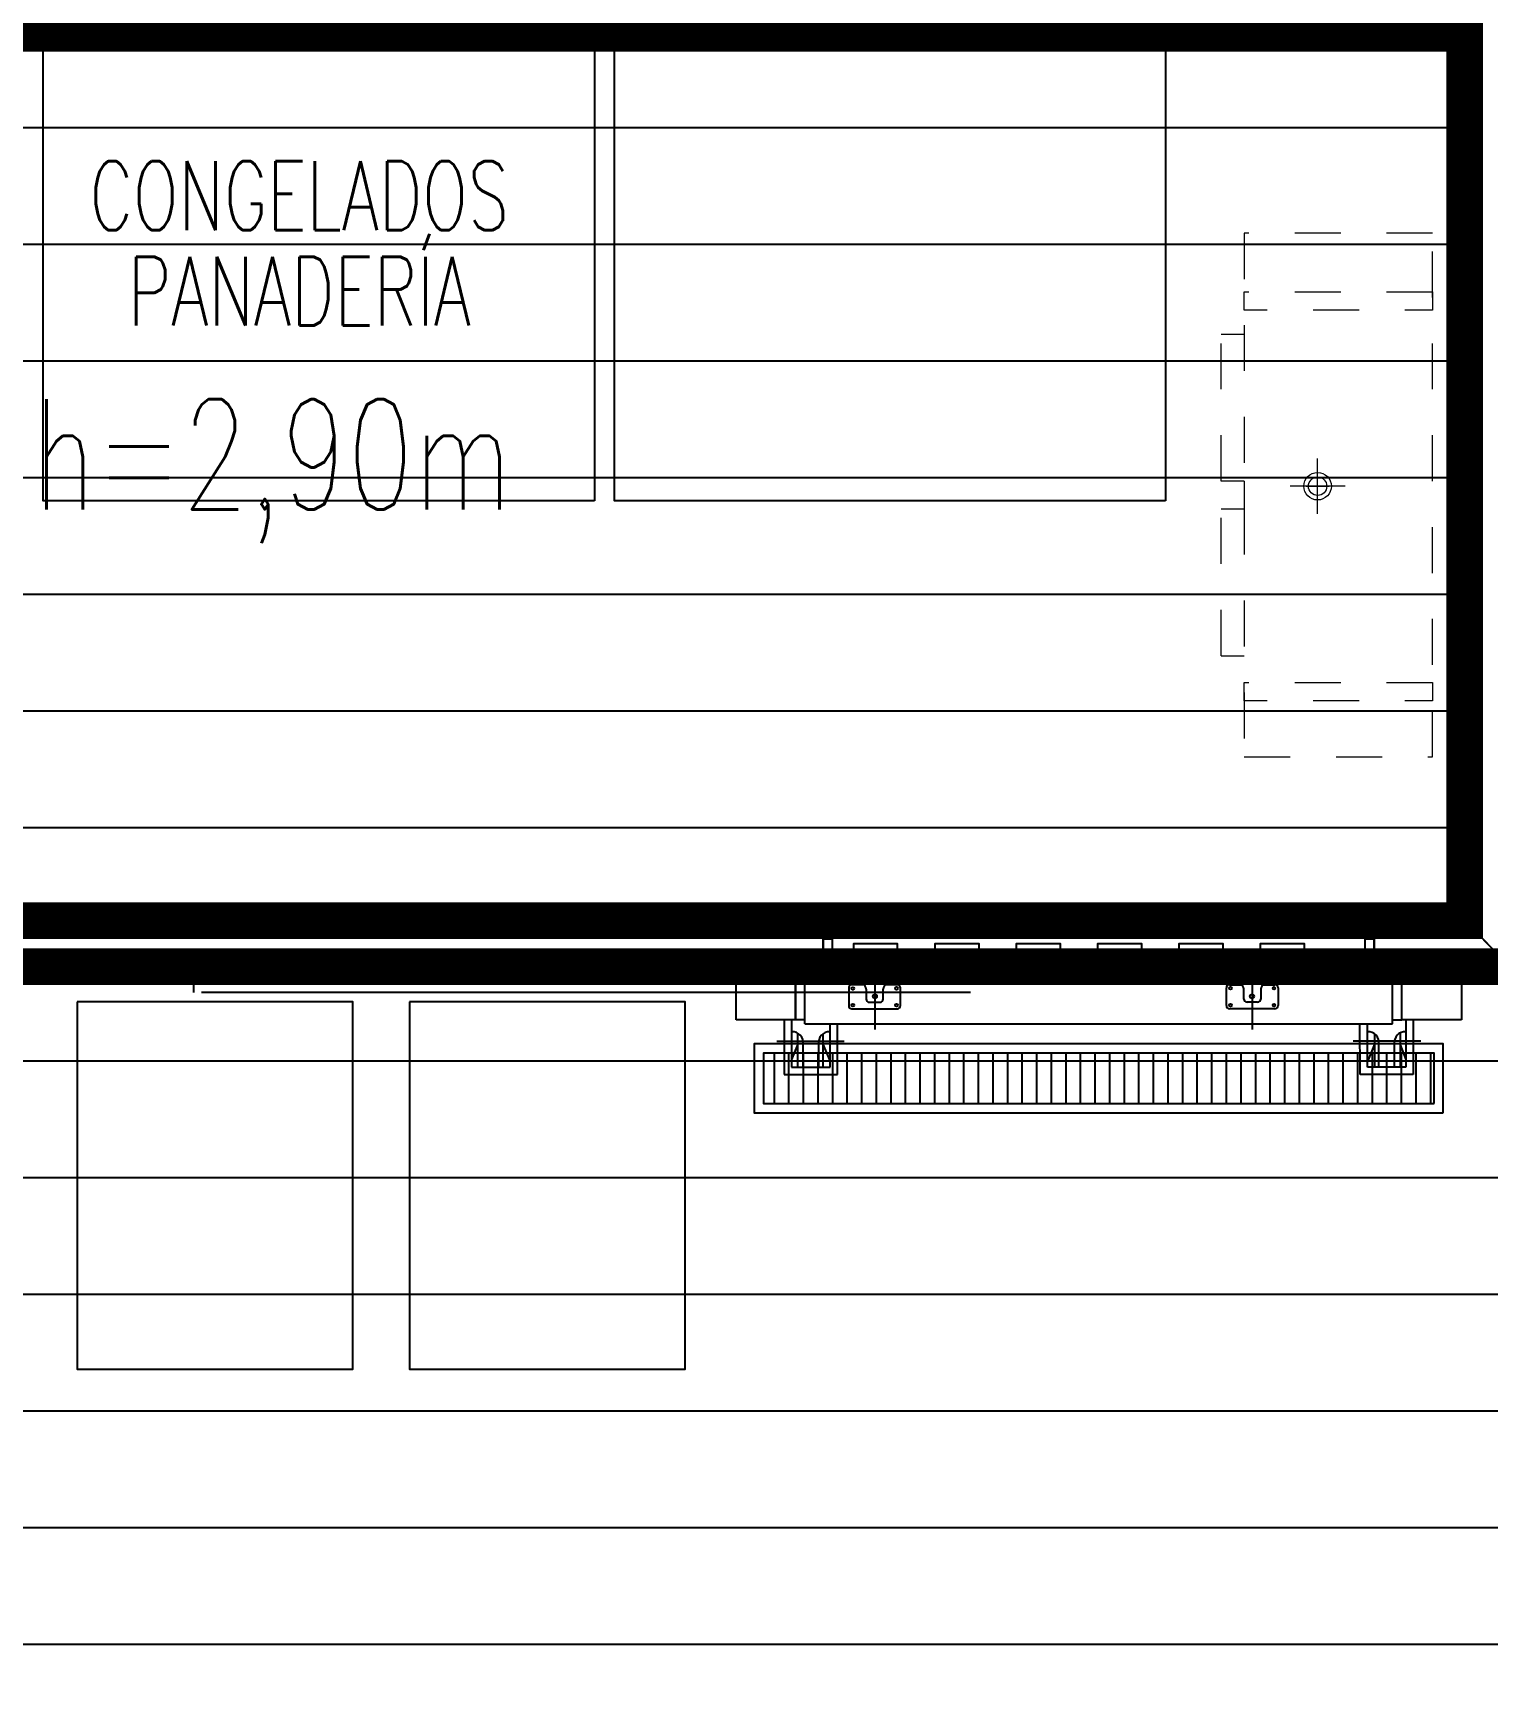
# Model space of a CAD drawing. Header units: millimetres. Extents: x -77 to 207, y -160 to 187.
# Drawn here: x -40.892 to -37.726, y 4.961 to 8.588 of the extents above; entities that cross this region are included whole.
import ezdxf
from ezdxf.enums import TextEntityAlignment as Align
from ezdxf.xclip import XClip

# ---------------------------------------------------------------- set-up
doc = ezdxf.new("R2010")
doc.units = ezdxf.units.MM
doc.header["$LTSCALE"] = 0.1
doc.linetypes.add('X REF - ANELO INST bind$0$X REF - ANELO$0$DASHED', pattern=[0.75, 0.5, -0.25])
doc.linetypes.add('X REF - ANELO INST bind$0$X REF - ANELO$0$PLANO BASE ROCA II-2$0$HIDDEN', pattern=[0.375, 0.25, -0.125])
for name, color, linetype in [('C01 Foil blanco', 30, 'Continuous'), ('C03 PRY comun+papel kraft', 192, 'Continuous'), ('C06 P baja Tº', 180, 'Continuous'), ('C07 P media Tº', 140, 'Continuous'), ('X REF - ANELO INST bind$0$X REF - ANELO$0$A-CAMARA', 7, 'Continuous'), ('X REF - ANELO INST bind$0$X REF - ANELO$0$C-CÁMARA', 8, 'Continuous'), ('X REF - ANELO INST bind$0$X REF - ANELO$0$C-METALICA', 8, 'Continuous'), ('X REF - ANELO INST bind$0$X REF - ANELO$0$E-GENERAL', 8, 'Continuous'), ('X REF - ANELO INST bind$0$X REF - ANELO$0$E-REJILLAS', 8, 'Continuous'), ('X REF - ANELO INST bind$0$X REF - ANELO$0$R-NOMBRE LOCAL', 7, 'Continuous')]:
    doc.layers.add(name, color=color, linetype=linetype)
doc.layers.add('X REF - ANELO INST bind$0$X REF - ANELO$0$E-EVAPORADORES', color=8, linetype='Continuous', lineweight=15)
doc.styles.get("Standard").update_dxf_attribs({"font": 'arial.ttf'})
doc.styles.add('X REF - ANELO INST bind$0$X REF - ANELO$0$VAUX', font='romans.shx', dxfattribs={"width": 0.85})
pattern_1 = [(0, (0, 0), (0, 0.254), [])]

# ---------------------------------------------------------------- blocks, each defined once
blk = doc.blocks.new('X REF - ANELO INST bind$0$X REF - ANELO$0$N Local')
at = {"layer": 'X REF - ANELO INST bind$0$X REF - ANELO$0$R-NOMBRE LOCAL', "lineweight": 0, "style": 'X REF - ANELO INST bind$0$X REF - ANELO$0$VAUX', "width": 0.85}
for p in [(6337.571769196384, -934.4548905287525), (6337.571769196384, -934.7148587994149)]:
    blk.add_attdef('NOMBRE', text='', height=0.1822500000000217, dxfattribs=at).set_placement(p, align=Align.CENTER)
blk = doc.blocks.new('X REF - ANELO INST bind$0$X REF - ANELO$0$EVAPORADOR')
at = {"layer": 'X REF - ANELO INST bind$0$X REF - ANELO$0$E-EVAPORADORES', "linetype": 'X REF - ANELO INST bind$0$X REF - ANELO$0$DASHED'}
for p, q in [((-0.4100000000001955, 0), (-0.4100000000002026, -1.140000000000099)), ((0, 0), (-0.4100000000001955, 0)), ((-7.105427357601002e-15, -1.140000000000099), (0, 0)), ((-0.4599999999994751, -0.5400000000000764), (-0.4599999999994679, -0.2200000000000273)), ((-0.4599999999994679, -0.2200000000000273), (-0.4100000000001955, -0.2200000000000273)), ((-0.4100000000002026, -0.5400000000000764), (-0.4599999999994751, -0.5400000000000764)), ((-0.4100000000002026, -0.5400000000000764), (-0.4100000000002026, -0.6000000000000218)), ((-0.4599999999994751, -0.9200000000000719), (-0.4599999999994751, -0.6000000000000218)), ((-0.4599999999994751, -0.6000000000000218), (-0.4100000000002026, -0.6000000000000218)), ((-0.4599999999994751, -0.9200000000000719), (-0.4099999999992932, -0.9200000000000719)), ((-0.4100000000002026, -1.140000000000099), (-7.105427357601002e-15, -1.140000000000099))]:
    blk.add_line(p, q, dxfattribs=at)
at = {"layer": 'X REF - ANELO INST bind$0$X REF - ANELO$0$E-EVAPORADORES', "linetype": 'Continuous', "lineweight": 5, "ltscale": 0.01}
for p, q in [((-0.25020774558471, -0.6109625702229087), (-0.25020774558471, -0.4909625702230178)), ((-0.1902077455852194, -0.550962570223418), (-0.3102077455851102, -0.550962570223418)), ((-0.2752077455852557, -0.550962570223418), (-0.2252077455850738, -0.550962570223418))]:
    blk.add_line(p, q, dxfattribs=at)
at = {"layer": 'X REF - ANELO INST bind$0$X REF - ANELO$0$E-EVAPORADORES', "linetype": 'X REF - ANELO INST bind$0$X REF - ANELO$0$DASHED', "flags": 128}
for points in [[(9.094947017729282e-13, -0.1276581187047441), (9.094947017729282e-13, -0.1676581187047077), (-0.4100000000001955, -0.1676581187047077), (-0.4100000000001955, -0.1276581187047441)], [(9.023892744153272e-13, -0.9781669486015963), (9.023892744153272e-13, -1.01816694860156), (-0.4100000000002026, -1.01816694860156), (-0.4100000000002026, -0.9781669486015963)]]:
    blk.add_lwpolyline(points, close=True, dxfattribs=at)
at = {"layer": 'X REF - ANELO INST bind$0$X REF - ANELO$0$E-EVAPORADORES', "linetype": 'Continuous', "lineweight": 5, "ltscale": 0.01}
for radius in [0.02997131962393178, 0.02001049724520999]:
    blk.add_circle((-0.25020774558471, -0.550962570223418), radius, dxfattribs=at)
blk = doc.blocks.new('X REF - ANELO INST bind$0$X REF - ANELO$0$p corred 120')
at = {"layer": 'X REF - ANELO INST bind$0$X REF - ANELO$0$E-REJILLAS'}
h = blk.add_hatch(dxfattribs=at)
h.set_pattern_fill('LINE', color=256, scale=0.009999999999999998, angle=0.004379848361435935, style=0)
h.set_pattern_definition([(0.004379848361399966, (0.2481686320427343, -0.3532290613159148), (-2.427058092618581e-06, 0.03174999990723447), [])])
h.paths.add_polyline_path([(0.358155909785961, -0.1103886063497837), (0.2481549925341823, -0.1103989873411818), (0.248244804801061, -1.57039991186858), (0.3582379384227863, -1.570387681822385)])
at = {"layer": 'X REF - ANELO INST bind$0$X REF - ANELO$0$A-CAMARA'}
for p, q in [((0.05999999982441295, -0.04081491753277078), (0.06001528837941805, -0.240814916949148)), ((1.528855500509962e-05, -0.240819503515695), (0.06001528837941805, -0.240814916949148)), ((0.06011466399240817, -1.439995412733879), (0.0001146641616287525, -1.439999999300426)), ((0.06012995254741327, -1.639995412150256), (0.06011466399240817, -1.439995412733879))]:
    blk.add_line(p, q, dxfattribs=at)
at = {"layer": 'X REF - ANELO INST bind$0$X REF - ANELO$0$C-CÁMARA'}
for p, q in [((0.06000076425243606, -0.05081491750547684), (0.1757701474975875, -0.05080606777278263)), ((0.06001066662838639, -0.1803546406222267), (0.06000076425243606, -0.05081491750547684)), ((0.1757701474975875, -0.05080606777278263), (0.1757800498735378, -0.1803457908895325)), ((0.2220541515694094, -0.1394822045592718), (0.2220653960052914, -0.2865783279469269)), ((0.1757800498735378, -0.1803457908895325), (0.06001066662838639, -0.1803546406222267)), ((0.1757800498735378, -0.180345790888623), (0.06001066662838639, -0.1803546406222267)), ((0.1757781758019519, -0.1558297811973262), (0.2948766508543486, -0.1558206769793742)), ((0.1757793988863341, -0.1718297811503362), (0.2788778739854934, -0.1718219000167664)), ((0.175781613914296, -0.2008060673360887), (0.1757800498739925, -0.180345790888623)), ((0.2302241637817133, -0.1845045128077345), (0.2622115918006784, -0.1718231740335341)), ((0.2788778739854934, -0.1718219000167664), (0.2788842776008096, -0.2555919567528235)), ((0.2948766508543486, -0.1558206769793742), (0.294885500638884, -0.2715907336214514)), ((0.0601199439672655, -1.448145813609926), (0.06001466533916755, -0.1918450116183976)), ((0.1844876524999108, -0.2008054018231178), (0.08370771366617191, -0.2008131057214086)), ((0.08370771366617191, -1.47999360126687), (0.08370771366617191, -0.2008131057214086)), ((0.1845824734514281, -1.479985898184168), (0.1844876525001382, -0.2008054018231178)), ((0.2044048647235286, -0.1845064865067343), (0.2788788431953435, -0.1845007935091871)), ((0.2788797743542091, -0.19668191621804), (0.2288640077290438, -0.1966857395618717)), ((0.06001528838032755, -0.240814916949148), (1.528855545984698e-05, -0.240819503515695)), ((1.528855545984698e-05, -0.240819503515695), (1.681741059655906e-05, -0.2608195034576966)), ((0.08371014833801382, -0.2326627043685221), (0.06001466533916755, -0.2326645157177154)), ((0.06001681723591901, -0.2608149168911496), (0.06001528838032755, -0.240814916949148)), ((0.2062584855543719, -0.2400055759146653), (0.2788830857102766, -0.2400000242887472)), ((0.2788823772325486, -0.23073194055155), (0.2288666106073833, -0.2307357638953818)), ((0.2288673190855661, -0.240003847632579), (0.2663012806833649, -0.255592918631919)), ((1.681741059655906e-05, -0.2608195034576966), (0.06001681723591901, -0.2608149168911496)), ((0.2788842776008096, -0.2555919567528235), (0.1844888152882049, -0.2555991726037519)), ((0.294885500638884, -0.2715907336214514), (0.1844900383725872, -0.2715991725567619)), ((0.08729172965922771, -0.4493557425068957), (0.09324605259007512, -0.4493552873418594)), ((0.08730037930263279, -0.5625076177891515), (0.08729172965922771, -0.4493557425068957)), ((0.09324605259007512, -0.4493552873418594), (0.09324780744327654, -0.4723117191999791)), ((0.09920984530572241, -0.4832590228613753), (0.09920781250821165, -0.4566666136709046)), ((0.106193054527921, -0.4496803036265646), (0.1446989094379205, -0.4496773601322275)), ((0.1516852194822604, -0.4566626021523916), (0.1516927761804254, -0.5555169193826259)), ((0.09324780744327654, -0.4723117191999791), (0.09325294737982404, -0.539550730765086)), ((0.1088823739219151, -0.4875365130603768), (0.1304370059829125, -0.4875348653645233)), ((0.1374233160277072, -0.4945201073846874), (0.1374250601061249, -0.5173355890440234)), ((0.09325294737982404, -0.539550730765086), (0.0932547022334802, -0.5625071626241152)), ((0.09921536920637664, -0.5555209309011389), (0.0992133114882563, -0.5286025157220138)), ((0.1304398180859607, -0.5243218990874539), (0.1088851860249633, -0.5243235467833074)), ((-0.01566472446438638, -0.5790260682858843), (-0.01562511544443623, -1.097178637416846)), ((0.0932547022334802, -0.5625071626241152), (0.08730037930263279, -0.5625076177891515)), ((0.1447075341602613, -0.5625032294269658), (0.1062016792507166, -0.562506172921303)), ((-0.01562511544443623, -1.097178637416846), (-0.04831090843890706, -0.8748282696492424)), ((0.09330871749943981, -1.271792225335048), (0.08735439456904714, -1.271792680500084)), ((0.08735439456904714, -1.271792680500084), (0.08736304421199748, -1.38494455578234)), ((0.09331047235309597, -1.294748657194077), (0.09330871749943981, -1.271792225335048)), ((0.09331561228964347, -1.361987668759184), (0.09331047235309597, -1.294748657194077)), ((0.09927045249696675, -1.278777545676576), (0.09927251021554184, -1.305695960855473)), ((0.1447615494266756, -1.271788292137899), (0.1062556945166762, -1.271791235632236)), ((0.1517554161691805, -1.377627851388297), (0.1517478594710155, -1.278773534158063)), ((0.130499670892732, -1.309971803358621), (0.1089450388312798, -1.309973451054475)), ((0.1374877250159443, -1.339772527037212), (0.1374859809370719, -1.316957045377876)), ((0.09331736714284489, -1.384944100617304), (0.09331561228964347, -1.361987668759184)), ((0.09927597639762098, -1.351039453716112), (0.09927800919513174, -1.37763186290681)), ((0.108947850934328, -1.346760484777406), (0.1305024829957802, -1.346758837081552)), ((0.08736304421199748, -1.38494455578234), (0.09331736714284489, -1.384944100617304)), ((0.1062643192394717, -1.384617104926974), (0.1447701741490164, -1.384614161432637)), ((0.2949801683280384, -1.409183688160965), (0.1845847060617416, -1.409192127096276)), ((0.2221690175942967, -1.541303350539692), (0.2221577731588695, -1.394207227151128)), ((0.2949890181125738, -1.524953744803042), (0.2949801683280384, -1.409183688160965)), ((0.06011313513499772, -1.419995412791877), (0.0001131353096752719, -1.419999999358424)), ((0.0001131353096752719, -1.419999999358424), (0.0001146641652667313, -1.439999999300426)), ((0.0001146641652667313, -1.439999999300426), (0.06011466399058918, -1.439995412733879)), ((0.08381077002786697, -1.44814400261771), (0.06011528703174918, -1.448145813965994)), ((0.2789813914591832, -1.425184911198357), (0.1845859291456691, -1.425192127049286)), ((0.2063579831938114, -1.440782395287442), (0.2789825833497162, -1.440776843661524)), ((0.2289668167245509, -1.440780667005356), (0.2663983945417385, -1.425185873077453)), ((0.2789832918278989, -1.450044927398721), (0.2289675252022789, -1.450048750742553)), ((0.2789877950749542, -1.508954967933505), (0.2789813914591832, -1.425184911198357)), ((0.1845824734514281, -1.479985898184168), (0.08370771366617191, -1.47999360126687)), ((0.175887104947833, -1.47998656288155), (0.1758905430597224, -1.524962849020994)), ((0.2789858947062385, -1.484094951733141), (0.2289701280810732, -1.484098775076973)), ((0.06011928573752812, -1.500455689060573), (0.1758886689831343, -1.500446839327878)), ((0.1758886689876817, -1.500446839327878), (0.06011928574207559, -1.500455689060573)), ((0.06012918811347845, -1.629995412177323), (0.06011928573752812, -1.500455689060573)), ((0.1758886689831343, -1.500446839327878), (0.1758985713586299, -1.629986562444628)), ((0.1758893199753402, -1.508962849067075), (0.2789877950749542, -1.508954967933505)), ((0.2045128473928344, -1.496281767439541), (0.278986825865104, -1.496276074441994)), ((0.2303321464510191, -1.496279793740541), (0.2623215128901393, -1.508956241950273)), ((0.1758905430597224, -1.524962849020994), (0.2949890181125738, -1.524953744803042)), ((0.1758985713586299, -1.629986562444628), (0.06012918811347845, -1.629995412177323))]:
    blk.add_line(p, q, dxfattribs=at)
at = {"layer": 'X REF - ANELO INST bind$0$X REF - ANELO$0$C-CÁMARA', "linetype": 'X REF - ANELO INST bind$0$X REF - ANELO$0$PLANO BASE ROCA II-2$0$HIDDEN'}
for p, q in [((0.116386141356088, -1.11961392538592), (0.1164979733785003, -2.793440282978281)), ((0.06020639532198402, -2.810870998430573), (0.1164979733785003, -2.810866695346249))]:
    blk.add_line(p, q, dxfattribs=at)
at = {"layer": 'X REF - ANELO INST bind$0$X REF - ANELO$0$C-CÁMARA'}
for points in [[(0.05041674581434563, -0.3994941732416919), (0.05040949998192445, -0.3047065086252587), (0.03681880575140895, -0.3047075475355996), (0.03682605158337537, -0.3994952121520328)], [(0.02314759106593556, -0.3932655428741327), (0.02315483689790199, -0.4880532074905659), (0.009564142667386477, -0.4880542464009068), (0.0095568968349653, -0.3932665817844736)], [(0.05042399164631206, -0.5766080732337286), (0.05041674581389088, -0.4818204086172955), (0.03682605158337537, -0.4818214475276363), (0.0368332974153418, -0.5766091121440695)], [(0.02315483689790199, -0.5703794428661695), (0.02316208272986842, -0.6651671074826027), (0.009571388499352906, -0.6651681463929435), (0.00956414266693173, -0.5703804817765104)], [(0.05043123747827849, -0.7537219732257654), (0.05042399164585731, -0.6589343086093322), (0.0368332974153418, -0.6589353475196731), (0.03684054324730823, -0.7537230121361063)], [(0.02317466922090716, -0.7474933418959608), (0.02318191505287359, -0.842281006512394), (0.009591220822358082, -0.8422820454227349), (0.009583974989936905, -0.7474943808063017)], [(0.05045106980128367, -0.9308358722555568), (0.05044382396886249, -0.8360482076391236), (0.03685312973834698, -0.8360492465494644), (0.03686037557031341, -0.9308369111658976)], [(0.02318191505287359, -0.9246072418879976), (0.02318916088484002, -1.019394906504431), (0.009598466654324511, -1.019395945414772), (0.009591220821903335, -0.9246082807983385)], [(0.05045831563325009, -1.107949772247594), (0.05045106980082892, -1.01316210763116), (0.03686037557031341, -1.013163146541501), (0.03686762140227984, -1.107950811157934)], [(0.02320174737565139, -1.101721140917789), (0.02320899320761782, -1.196508805534222), (0.009618298977102313, -1.196509844444563), (0.009611053144681136, -1.10172217982813)], [(0.0504781479560279, -1.285063671277385), (0.05047090212360672, -1.190276006660952), (0.03688020789309121, -1.190277045571293), (0.03688745372505764, -1.285064710187726)], [(0.02320899320761782, -1.278835040909826), (0.02321623903958425, -1.373622705526259), (0.009625544809068742, -1.3736237444366), (0.009618298976647566, -1.278836079820167)]]:
    blk.add_lwpolyline(points, close=True, dxfattribs=at)
for centre, radius in [((0.1070926787383542, -0.4587212149817788), 0.002908384888042701), ((0.1438006674629833, -0.458718408921186), 0.002908384888042701), ((0.1246872976612394, -0.5066786752743155), 0.004410272040486828), ((0.1070999212256538, -0.5534651241321171), 0.002908384888042701), ((0.1438079099502829, -0.5534623180715244), 0.002908384888042701), ((0.1071553187271093, -1.280832146987677), 0.002908384888042701), ((0.1438633074517384, -1.280829340927085), 0.002908384888042701), ((0.1247498479292517, -1.327615906442588), 0.004410272040486828), ((0.1071625612144089, -1.375576056137788), 0.002908384888042701), ((0.143870549939038, -1.375573250077196), 0.002908384888042701)]:
    blk.add_circle(centre, radius, dxfattribs=at)
for centre, radius, start, end in [((0.2252351918427848, -0.173323533949997), 0.02364235512369152, 176.3727696468299, 278.829111032391), ((0.2252413665073618, -0.2540985240282225), 0.02364235512369152, 81.17964866432548, 183.6359900498738), ((0.110960614987107, -0.4697622555502221), 0.01789534341620205, 171.8182378285166, 263.3310172399561), ((0.1061935885400089, -0.4566660796588167), 0.006985776052429889, 90.00437984836142, 180.0043798483615), ((0.1446994434500084, -0.4566631361644795), 0.006985776052429889, 0.004379848361439611, 90.00437984836142), ((0.1304375399954552, -0.4945206413967753), 0.006985776052374604, 0.00437984929942335, 90.00437984929941), ((0.1109661444925223, -0.5420974863538959), 0.01789534341620205, 96.67774245677106, 188.1905218681915), ((0.1304392840738728, -0.5173361230561113), 0.006985776052374604, 270.0043798474234, 0.00437984742345584), ((0.1062011452381739, -0.555520396889051), 0.006985776052429889, 180.0043798483615, 270.0043798483615), ((0.1447070001481734, -0.5555174533947138), 0.006985776052429889, 270.0043798483615, 0.004379848361439611), ((0.1110232798964716, -1.292199193543411), 0.01789534341620205, 171.8182378285166, 263.3310172399561), ((0.106256228528764, -1.278777011664488), 0.006985776052429889, 90.00437984836142, 180.0043798483615), ((0.1447620834387635, -1.278774068170151), 0.006985776052429889, 0.004379848361439611, 90.00437984836142), ((0.1305002049048198, -1.316957579389964), 0.006985776052374604, 0.00437984929942335, 90.00437984929941), ((0.1305019489836923, -1.3397730610493), 0.006985776052374604, 270.0043798474234, 0.00437984742345584), ((0.1110288094023417, -1.364534424347084), 0.01789534341620205, 96.67774245677106, 188.1905218681915), ((0.106263785226929, -1.377631328894722), 0.006985776052429889, 180.0043798483615, 270.0043798483615), ((0.1447696401369285, -1.377628385400385), 0.006985776052429889, 270.0043798483615, 0.004379848361439611), ((0.2253387093164747, -1.426686545130451), 0.02364235512369152, 176.3727696468299, 278.829111032391), ((0.2253448839810517, -1.507461535209586), 0.02364235512369152, 81.17964866432548, 183.6359900498738)]:
    blk.add_arc(centre, radius, start, end, dxfattribs=at)
at = {"layer": 'X REF - ANELO INST bind$0$X REF - ANELO$0$C-METALICA', "color": 8}
for p, q in [((0.05832298370523858, -0.5066837483466315), (0.197015201661543, -0.5066731463286942)), ((0.05838553397279611, -1.327620979514904), (0.1970777519295552, -1.327610377496967))]:
    blk.add_line(p, q, dxfattribs=at)
at = {"layer": 'X REF - ANELO INST bind$0$X REF - ANELO$0$E-REJILLAS'}
blk.add_lwpolyline([(0.3781630244451264, -0.09039379684548277), (0.228162579324362, -0.09039379684548277), (0.2282359017424369, -1.590393796845483), (0.3782394672196971, -1.590393796845483), (0.3781630244451264, -0.09039379684548277)], dxfattribs=at)
blk.add_lwpolyline([(0.358155909785961, -0.1103886063497837), (0.2481549925341823, -0.1103989873411818), (0.248244804801061, -1.57039991186858), (0.3582379384227863, -1.570387681822385)], close=True, dxfattribs=at)
blk = doc.blocks.new('X REF - ANELO INST bind$0$X REF - ANELO')
at = {"layer": 'X REF - ANELO INST bind$0$X REF - ANELO$0$A-CAMARA'}
for points in [[(-37.77637889797402, 6.655070967424739), (-37.77637889797402, 6.655070967424739), (-37.77637889797402, 6.655070967424739), (-37.67637889797411, 6.555081951817987), (-37.67637889797411, 6.555081951817987), (-37.67637889797411, 6.555081951817987), (-37.6763788979736, 8.687521474612552), (-37.67637889797411, 8.687521474612092), (-37.77637889797402, 8.687521474611637), (-37.77637889797413, 8.687521474611865), (-37.77637889797402, 6.655070967424739)], [(-42.67640908597217, 6.555082280005489), (-42.67640908597217, 6.555082280005489), (-42.67640908597217, 6.555082280005489), (-42.57640985018134, 6.655082280005398), (-42.57640985018134, 6.655082280005398), (-42.57640985018134, 6.655082280005398), (-39.17274328934415, 6.655126586477107), (-39.17274328934369, 6.655103779696643), (-39.17274328948125, 6.555105252568606), (-39.17274328948125, 6.555105252568606), (-42.67640908597217, 6.555082280005489)], [(-37.97357884838571, 6.555064501347919), (-37.97357884838571, 6.555064501347919), (-37.97357884838571, 6.555064501347919), (-37.97355896083364, 6.655082280005193), (-37.97355896083364, 6.655082280005193), (-37.97355896083364, 6.655082280005193), (-37.77637593109112, 6.65507931342879), (-37.77637593109112, 6.65507931342879), (-37.69453637026036, 6.573237950224414), (-37.67637889797411, 6.555080078051536), (-37.97357884838571, 6.555064501347919)]]:
    blk.add_lwpolyline(points, dxfattribs=at)
at = {"layer": 'X REF - ANELO INST bind$0$X REF - ANELO$0$C-CÁMARA'}
for p, q in [((-38.82992268130135, 6.630704906215044), (-38.60757231353375, 6.663390699209515)), ((-39.15274404324293, 6.614966655460933), (-39.17274404318493, 6.614965126605341)), ((-39.17274404318493, 6.614965126605341), (-39.17273945661839, 6.554965126780019)), ((-39.15273945667639, 6.55496665563561), (-39.15274404324293, 6.614966655460933)), ((-38.31177011217039, 6.630744515234994), (-38.82992268130135, 6.630704906215044)), ((-37.9735635474002, 6.615064502215148), (-37.99356354734221, 6.615062973360011)), ((-37.99356354734221, 6.615062973360011), (-37.99355896077566, 6.555062973534689)), ((-37.97355896083366, 6.55506450239028), (-37.9735635474002, 6.615064502215148)), ((-40.54361504231508, 6.554873395448625), (-40.54361073923076, 6.498581817392108)), ((-39.36273945606183, 6.554950602657129), (-39.23319973294508, 6.55496050503308)), ((-39.36273060632914, 6.439181219411978), (-39.36273945606183, 6.554950602657129)), ((-39.23319973294508, 6.55496050503308), (-39.23319088321239, 6.439191121787474)), ((-39.23319088321239, 6.439191121782926), (-39.23319973294508, 6.554960505028532)), ((-39.21272994206868, 6.43049731731918), (-39.21273764515138, 6.531372077104436)), ((-39.21273764515138, 6.531372077104436), (-37.93355714960592, 6.531372077104436)), ((-39.18088985749444, 6.554959846803342), (-37.92458905550291, 6.55506512543144)), ((-39.18088804650222, 6.531269020742741), (-39.1808898578505, 6.554964503738859)), ((-39.00453672438459, 6.527725396201561), (-39.11768859966685, 6.52771674655861)), ((-39.11768859966685, 6.52771674655861), (-39.11768814450181, 6.521762423627763)), ((-39.00453626921956, 6.521771073271168), (-39.00453672438459, 6.527725396201561)), ((-38.29525166167366, 6.527779411467975), (-38.1820997863914, 6.52778806111138)), ((-38.29525120650862, 6.521825088537128), (-38.29525166167366, 6.527779411467975)), ((-38.1820997863914, 6.52778806111138), (-38.18209933122637, 6.521833738180533)), ((-37.99355896077566, 6.555062973534689), (-37.97355896083366, 6.55506450239028)), ((-37.96540674825303, 6.531369642432594), (-37.96540855960222, 6.55506512543144)), ((-37.93354944570763, 6.430592138270697), (-37.93355714960592, 6.531372077104436)), ((-37.91309868450674, 6.555069124142221), (-37.78355896138999, 6.555079026518172)), ((-37.91308983477404, 6.43929974089707), (-37.91309868450674, 6.555069124142221)), ((-37.91308983477313, 6.43929974089707), (-37.91309868450674, 6.555069124142221)), ((-37.78355896138999, 6.555079026518172), (-37.78355011165729, 6.43930964327302)), ((-38.85235796927043, 6.49869364941452), (-40.52618432686279, 6.498581817392108)), ((-39.11768814450181, 6.521762423627763), (-39.09473171264369, 6.521764178480964)), ((-39.11736114881148, 6.508815471531136), (-39.11735820531715, 6.470309616621591)), ((-39.08378349760062, 6.515803814372987), (-39.11037590679132, 6.515801781575476)), ((-39.09473171264369, 6.521764178480964), (-39.02749270107859, 6.521769318417512)), ((-39.07950452866191, 6.50613193983628), (-39.07950288096606, 6.484577307774828)), ((-39.04271584724313, 6.484580119877876), (-39.04271749493898, 6.506134751939328)), ((-39.01152158956108, 6.515809338273641), (-39.03844000473998, 6.515807280555066)), ((-39.02749270107859, 6.521769318417512), (-39.00453626921956, 6.521771073271168)), ((-39.00453233602241, 6.470318241343932), (-39.00453527951674, 6.508824096253932)), ((-38.27229477464959, 6.521826843390784), (-38.29525120650862, 6.521825088537128)), ((-38.29524727331147, 6.470372256610347), (-38.29525021680581, 6.508878111519891)), ((-38.28826497478565, 6.515864421564231), (-38.26134655960652, 6.515866479282352)), ((-38.20505576308449, 6.521831983327331), (-38.27229477464959, 6.521826843390784)), ((-38.25706594297196, 6.484639972684647), (-38.25706759066782, 6.506194604745644)), ((-38.22028055694489, 6.506197416848693), (-38.22027890924903, 6.484642784787695)), ((-38.21600306674588, 6.515869945464885), (-38.18941065755541, 6.515871978262396)), ((-38.18209933122637, 6.521833738180533), (-38.20505576308449, 6.521831983327331)), ((-38.18242434751107, 6.508886736242687), (-38.18242140401674, 6.470380881332687)), ((-39.11037189527281, 6.463324374601427), (-39.01151757804257, 6.463331931299592)), ((-39.07251657092172, 6.477592065754664), (-39.04970108926238, 6.477593809833536)), ((-38.1894066460369, 6.463394571288347), (-38.28826096326713, 6.463387014590182)), ((-38.2272641512692, 6.477656474742901), (-38.25007963292853, 6.477654730664483)), ((-39.23319088321239, 6.439191121787474), (-39.36273060632914, 6.439181219411978)), ((-39.21273060676606, 6.439192685822775), (-39.2577068929055, 6.439189247710885)), ((-39.2577068929055, 6.439189247710885), (-39.25769778868755, 6.320090772658034)), ((-39.24170689295158, 6.439190470795268), (-39.24169901181801, 6.336091995695654)), ((-39.21272994206868, 6.43049731731918), (-37.93354944570763, 6.43059213827047)), ((-39.15792895508287, 6.336098399311425), (-39.15793617093379, 6.430493861624939)), ((-39.14192773204547, 6.320099622442569), (-39.14193617098078, 6.430495084708866)), ((-38.00433477750596, 6.320194290131724), (-38.00434321644127, 6.430589752398021)), ((-37.98833600063733, 6.336195513169798), (-37.98834321648826, 6.430590975482403)), ((-37.9335501112206, 6.439298176856312), (-37.91308983477313, 6.439299740896615)), ((-37.78355011165729, 6.43930964327302), (-37.91308983477404, 6.43929974089707)), ((-37.90457382503484, 6.439300391884274), (-37.90456594390128, 6.336201916785114)), ((-37.88857382508183, 6.439301614968656), (-37.88856472086388, 6.320203139916259)), ((-39.2740473944242, 6.392910773176311), (-39.12695127103564, 6.392922017611738)), ((-39.22902383762505, 6.384747644319589), (-39.24170028583478, 6.352758277880469)), ((-39.22902581132405, 6.410566943377773), (-39.2290201183265, 6.336092964905504)), ((-39.21683899561765, 6.336093896064369), (-39.21684281896148, 6.386109662689535)), ((-39.18278897128323, 6.336096498942709), (-39.18279279462706, 6.386112265568329)), ((-39.17352643917195, 6.408721807576796), (-39.17352088754603, 6.336097207420892)), ((-39.17352471088986, 6.386112974046057), (-39.15792991696196, 6.348681396228869)), ((-37.87222624844378, 6.393025639201198), (-38.01932237183144, 6.393014394765316)), ((-37.97274789151709, 6.386212471685042), (-37.98833696251643, 6.348778510087243)), ((-37.97274961979917, 6.408821305216236), (-37.97274406817326, 6.336196705060331)), ((-37.96347598443606, 6.336197413538059), (-37.96347980777989, 6.386213180163224)), ((-37.92942596010255, 6.336200016416399), (-37.92942978344638, 6.386215783041564)), ((-37.91725053039124, 6.410674926047079), (-37.9172448373937, 6.336200947575264)), ((-37.91724855669224, 6.384855626988895), (-37.90456721791804, 6.352868198969929)), ((-39.25769778868755, 6.320090772658034), (-39.14192773204547, 6.320099622442569)), ((-39.24169901181801, 6.336091995695654), (-39.15792895508287, 6.336098399311425)), ((-37.88856472086388, 6.320203139916259), (-38.00433477750596, 6.320194290131724)), ((-37.90456594390128, 6.336201916785114), (-37.98833600063733, 6.336195513169798))]:
    blk.add_line(p, q, dxfattribs=at)
for points in [[(-39.01157908479433, 6.59187079756299), (-39.10636674941077, 6.591863551731024), (-39.10636778832111, 6.605454245961539), (-39.01158012370468, 6.60546149179396)], [(-38.8344651848023, 6.591878043394956), (-38.92925284941873, 6.59187079756299), (-38.92925388832907, 6.605461491793506), (-38.83446622371264, 6.605468737625927)], [(-38.65735128577251, 6.591897875717734), (-38.75213895038894, 6.591890629885768), (-38.75213998929928, 6.605481324116283), (-38.65735232468285, 6.605488569948704)], [(-38.48023738578047, 6.591905121549701), (-38.5750250503969, 6.591897875717734), (-38.57502608930724, 6.60548856994825), (-38.48023842469081, 6.605495815780671)], [(-38.30312348675068, 6.591924953872706), (-38.39791115136711, 6.591917708040739), (-38.39791219027745, 6.605508402271255), (-38.30312452566102, 6.605515648103676)], [(-38.12600958675864, 6.591932199704672), (-38.22079725137507, 6.591924953872706), (-38.22079829028542, 6.605515648103221), (-38.12601062566898, 6.605522893935643)], [(-39.01780771516189, 6.56460164281458), (-38.92302005054546, 6.564608888647001), (-38.9230210894558, 6.578199582877517), (-39.01780875407223, 6.57819233704555)], [(-38.8406938161321, 6.564621475137358), (-38.74590615151567, 6.564628720969779), (-38.74590719042601, 6.578219415200294), (-38.84069485504244, 6.578212169368328)], [(-38.66357991614007, 6.564628720969324), (-38.56879225152363, 6.564635966801745), (-38.56879329043397, 6.578226661032261), (-38.66358095505041, 6.578219415200294)], [(-38.48646601711027, 6.564648553292329), (-38.39167835249384, 6.564655799124751), (-38.39167939140418, 6.578246493355266), (-38.48646705602062, 6.5782392475233)], [(-38.30935211711824, 6.564655799124296), (-38.2145644525018, 6.564663044956717), (-38.21456549141215, 6.578253739187232), (-38.30935315602858, 6.578246493355266)], [(-38.1322382171262, 6.564663044956262), (-38.03745055250977, 6.564670290788683), (-38.03745159142011, 6.578260985019199), (-38.13223925603654, 6.578253739187232)]]:
    blk.add_lwpolyline(points, close=True, dxfattribs=at)
for centre, radius in [((-39.1083201000223, 6.507917229556199), 0.002908384888042701), ((-39.0603599503271, 6.490329942841356), 0.004410272040486828), ((-39.01357619087219, 6.507924472043499), 0.002908384888042701), ((-38.28620916801663, 6.507979869544954), 0.002908384888042701), ((-38.23942271915882, 6.490392493109368), 0.004410272040486828), ((-38.19146525886629, 6.507987112032254), 0.002908384888042701), ((-39.1083172939617, 6.47120924083157), 0.002908384888042701), ((-39.01357338481159, 6.471216483318869), 0.002908384888042701), ((-38.28620636195603, 6.471271880820325), 0.002908384888042701), ((-38.19146245280569, 6.471279123307625), 0.002908384888042701)]:
    blk.add_circle(centre, radius, dxfattribs=at)
for centre, radius, start, end in [((-39.11037537277923, 6.508816005543679), 0.006985776052429889, 90.00437984836142, 180.0043798483615), ((-39.09727846823159, 6.504050981368266), 0.01789534341620205, 6.677742456771075, 98.1905218681915), ((-39.02494323742792, 6.504056510874136), 0.01789534341620205, 81.81823782851652, 173.331017239956), ((-39.011521055549, 6.508823562241844), 0.006985776052429889, 0.004379848361439611, 90.00437984836142), ((-38.28826444077356, 6.508878645532434), 0.006985776052429889, 90.00437984836142, 180.0043798483615), ((-38.2748415302384, 6.504113646278086), 0.01789534341620205, 6.677742456771075, 98.1905218681915), ((-38.20250629943473, 6.504119175783501), 0.01789534341620205, 81.81823782851652, 173.331017239956), ((-38.18941012354333, 6.508886202230599), 0.006985776052429889, 0.004379848361439611, 90.00437984836142), ((-39.11037242928489, 6.470310150633679), 0.006985776052429889, 180.0043798483615, 270.0043798483615), ((-39.07251710493381, 6.484577841786916), 0.006985776052374604, 180.0043798474235, 270.0043798474234), ((-39.04970162327447, 6.484579585865788), 0.006985776052374604, 270.0043798492994, 0.00437984929942335), ((-39.01151811205466, 6.470317707331844), 0.006985776052429889, 270.0043798483615, 0.004379848361439611), ((-38.28826149727922, 6.470372790622434), 0.006985776052429889, 180.0043798483615, 270.0043798483615), ((-38.25008016694062, 6.484640506696735), 0.006985776052374604, 180.0043798474235, 270.0043798474234), ((-38.22726468528128, 6.484642250775153), 0.006985776052374604, 270.0043798492994, 0.00437984929942335), ((-38.18940718004899, 6.470380347320599), 0.006985776052429889, 270.0043798483615, 0.004379848361439611), ((-39.24020557909409, 6.389734906789556), 0.02364235512369152, 351.1796486643255, 93.63599004987391), ((-39.15943058901496, 6.389741081454133), 0.02364235512369152, 86.37276964682992, 188.829111032391), ((-37.98684256791273, 6.389838424263246), 0.02364235512369152, 351.1796486643255, 93.63599004987391), ((-37.90606757783451, 6.389844598927823), 0.02364235512369152, 86.37276964682992, 188.829111032391)]:
    blk.add_arc(centre, radius, start, end, dxfattribs=at)
at = {"layer": 'X REF - ANELO INST bind$0$X REF - ANELO$0$E-GENERAL'}
for points in [[(-39.67082050396641, 7.569505538011024), (-40.87082050396646, 7.569505538011025), (-40.87082050396646, 8.569505538011024), (-39.67082050396641, 8.569505538011024)], [(-38.42754421486427, 7.569505538011023), (-39.62754421486432, 7.569505538011024), (-39.62754421486432, 8.569505538011024), (-38.42754421486427, 8.569505538011024)], [(-40.79693351945007, 6.478635373434401), (-40.79693351945007, 5.678635373434674), (-40.19693351945016, 5.678635373434674), (-40.19693351945016, 6.478635373434401)], [(-40.07347894718969, 6.4786353734344), (-40.07347894718969, 5.678635373434673), (-39.47347894718978, 5.678635373434673), (-39.47347894718978, 6.4786353734344)]]:
    blk.add_lwpolyline(points, close=True, dxfattribs=at)
ref = blk.add_blockref('X REF - ANELO INST bind$0$X REF - ANELO$0$N Local', (5029.744127312382, 755.7229768105698), dxfattribs=dict(xscale=-0.7999999999999545, yscale=0.8000000000000114, zscale=0.8))
ref.add_attrib('NOMBRE', 'CONGELADOS', dxfattribs={"layer": 'X REF - ANELO INST bind$0$X REF - ANELO$0$R-NOMBRE LOCAL', "lineweight": 0, "height": 0.15, "style": 'X REF - ANELO INST bind$0$X REF - ANELO$0$VAUX', "width": 0.7}).set_placement((-40.31328804472951, 8.159064387573338), align=Align.CENTER)
ref.add_attrib('NOMBRE', 'PANADERÍA', dxfattribs={"layer": 'X REF - ANELO INST bind$0$X REF - ANELO$0$R-NOMBRE LOCAL', "lineweight": 0, "height": 0.15, "style": 'X REF - ANELO INST bind$0$X REF - ANELO$0$VAUX', "width": 0.7}).set_placement((-40.31328804473042, 7.951089771043327), align=Align.CENTER)
at = {"rotation": 270}
blk.add_blockref('X REF - ANELO INST bind$0$X REF - ANELO$0$p corred 120', (-37.73274404388448, 6.615079790770583), dxfattribs=at)
at = {"layer": 'X REF - ANELO INST bind$0$X REF - ANELO$0$E-EVAPORADORES', "extrusion": (0, 0, -1), "xscale": -1, "zscale": -1}
blk.add_blockref('X REF - ANELO INST bind$0$X REF - ANELO$0$EVAPORADOR', (37.84637889797402, 8.152280395050106), dxfattribs=at)
blk = doc.blocks.new('X REF - ANELO INST bind')
ref = blk.add_blockref('X REF - ANELO INST bind$0$X REF - ANELO', (0, 0))
XClip(ref).set_block_clipping_path([(-76.96807374145067, -24.7711317477457), (92.98603554183842, 61.16696301676586)])

msp = doc.modelspace()

# ---------------------------------------------------------------- hatches: boundary and pattern name
at = {"layer": 'C01 Foil blanco'}
h = msp.add_hatch(dxfattribs=at)
h.set_pattern_fill('ANSI31', color=256, scale=0.08, style=0)
h.set_pattern_definition([(45, (0, 0), (-0.179605122421383, 0.1796051224213831), [])])
edge = h.paths.add_edge_path()
edge.add_line((-49.02141086340885, 4.584873984418305), (-49.02140985002017, 14.56085159720625))
edge.add_line((-49.02140985002017, 14.56085159720625), (-53.1983998503886, 14.56085159720625))
edge.add_line((-53.1983998503886, 14.56085159720625), (-53.19839985038858, 16.71428552928791))
edge.add_line((-53.19839985038858, 16.71428552928791), (-49.02145092644702, 16.71428557417472))
edge.add_line((-49.02145092644702, 16.71428557417472), (-49.02145092644702, 37.38051236047079))
edge.add_line((-49.02145092644702, 37.38051236047079), (-26.42259650580444, 37.38051242885036))
edge.add_line((-26.42259650580444, 37.38051242885036), (-26.42259650580442, 33.42657431887688))
edge.add_line((-26.42259650580442, 33.42657431887688), (-29.12063812359155, 33.42657431887689))
edge.add_line((-29.12063812359155, 33.42657431887689), (-29.12063812359155, 29.24521714768838))
edge.add_line((-29.12063812359155, 29.24521714768838), (-42.67706725901888, 29.2452284248257))
edge.add_line((-42.67706725901888, 29.2452284248257), (-42.67641222366787, 4.584872972811588))
edge.add_line((-42.67641222366787, 4.584872972811589), (-49.0214097728151, 4.585018212114846))
at = {"layer": 'C06 P baja Tº'}
h = msp.add_hatch(dxfattribs=at)
h.set_pattern_fill('LINE', color=256, scale=0.08, style=0)
h.set_pattern_definition(pattern_1)
edge = h.paths.add_edge_path()
edge.add_line((-42.57640985018134, 6.655082091771887), (-42.57638844096353, 8.587521286378673))
edge.add_line((-42.57638844096353, 8.587521286378673), (-37.77637889797413, 8.587521286378673))
edge.add_line((-37.77637889797413, 8.587521286378673), (-37.77637889797402, 6.655113026104075))
edge.add_line((-37.77637889797402, 6.655113026104075), (-42.57640984983862, 6.655113026103807))
at = {"layer": 'C07 P media Tº'}
h = msp.add_hatch(dxfattribs=at)
h.set_pattern_fill('LINE', color=256, scale=0.08, style=0)
h.set_pattern_definition(pattern_1)
edge = h.paths.add_edge_path()
edge.add_line((-42.6164098293353, -0.08532702718862903), (-42.61640908597269, 6.555082131649502))
edge.add_line((-42.61640908597269, 6.555082131649502), (-32.73692623541683, 6.555082131649502))
edge.add_line((-32.73692623541683, 6.555082131649502), (-32.73640985020675, -0.08532702718808949))
edge.add_line((-32.73640985020675, -0.08532702718808945), (-42.61640982933245, -0.08532172341962974))

# ---------------------------------------------------------------- linework, layer by layer
at = {"layer": 'C03 PRY comun+papel kraft', "const_width": 0.08, "elevation": -0.001092378390094083}
msp.add_lwpolyline([(-42.6164098293353, -0.08532702718862903), (-42.61640908597269, 6.555082131649502), (-32.73692623541683, 6.555082131649502), (-32.73640985020675, -0.08532702718808945), (-42.61640982933245, -0.08532172341962974)], dxfattribs=at)
at = {"layer": 'C06 P baja Tº', "const_width": 0.08, "elevation": -0.02546496117824401}
msp.add_lwpolyline([(-42.57640985018134, 6.655082091771887), (-42.57638844096353, 8.587521286378673), (-37.77637889797413, 8.587521286378673), (-37.77637889797402, 6.655113026104075), (-42.57640984983862, 6.655113026103807)], dxfattribs=at)

# ---------------------------------------------------------------- block references
msp.add_blockref('X REF - ANELO INST bind', (0, 0))

# ---------------------------------------------------------------- texts
at = {"layer": 'C06 P baja Tº', "color": 7, "insert": (-48.15543333259652, 7.79077222101462, -0.004503910610878853), "char_height": 0.24, "width": 8.35867687682039, "attachment_point": 1}
msp.add_mtext('\\pi7.2627;{\\Fromans|c0;\\W0.7;h=2,90m}', dxfattribs=at)

doc.saveas('drawing.dxf')
